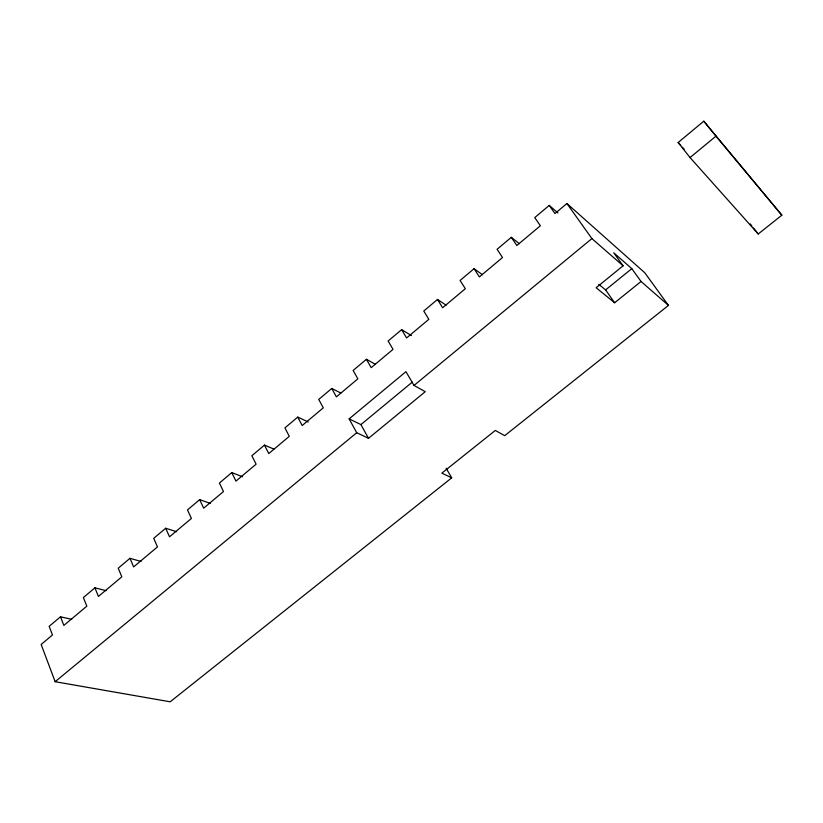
<?xml version="1.0" encoding="UTF-8"?>
<svg xmlns="http://www.w3.org/2000/svg" width="823" height="823" viewBox="0 0 823 823"><rect width="100%" height="100%" fill="white"/><g stroke="black" fill="none" stroke-linecap="round" stroke-linejoin="round"><path stroke-width="1.23" d="M71.704 619.328L60.501 616.797L49.164 626.344L52.466 634.975L41.15 644.471L55.141 681.701L170.186 701.803L451.704 477.844L446.148 468.246M106.044 590.657L94.923 587.828L83.38 597.539L86.827 606.16L63.844 625.429L60.501 616.797M141.011 561.461L129.983 558.313L118.224 568.209L121.825 576.81L98.421 596.438L94.923 587.828M176.626 531.73L165.701 528.243L153.716 538.335L157.481 546.904L133.635 566.903L129.983 558.313M210.503 503.47L199.68 499.643L187.49 509.91L191.409 518.449L169.517 536.802L165.701 528.243M242.538 476.754L231.808 472.597L219.412 483.029L223.486 491.547L203.662 508.172L199.68 499.643M273.915 449.101L264.471 445.099L251.869 455.716L256.097 464.193L235.934 481.105L231.808 472.597M308.234 421.973L297.741 417.107L284.912 427.898L289.295 436.344L268.761 453.576L264.471 445.099M340.876 393.065L331.772 388.446L318.738 399.422L323.285 407.848L302.185 425.542L297.741 417.107M375.381 364.27L366.41 359.301L353.139 370.463L357.851 378.847L336.391 396.861L331.772 388.446M411.459 335.578L401.645 329.642L388.137 341L393.034 349.353L371.183 367.665L366.41 359.301M446.066 305.127L437.497 299.459L423.763 311.022L428.824 319.324L406.593 337.975L401.645 329.642M482.36 274.666L474.069 268.679L460.088 280.448L465.334 288.708L442.63 307.751L437.497 299.459M519.323 243.659L511.309 237.322L497.082 249.307L502.524 257.517L479.398 276.919L474.069 268.679M557.912 212.931L549.229 205.4L534.744 217.601L540.382 225.759L516.834 245.511L511.309 237.322M451.704 477.844L441.828 473.153L495.302 430.45L504.715 435.665L668.451 305.405L644.769 272.752L566.913 203.518L554.959 213.548L549.229 205.4M678.162 142.502L703.799 121.197L781.85 215.194L758.23 233.979L690.044 157.563L678.162 142.502L680.714 145.373M349.127 418.876L405.955 371.677L414.01 385.442L425.265 391.676L368.509 438.32L356.729 432.733L349.127 418.876L360.916 424.596L368.509 438.32M360.916 424.596L412.292 382.119M55.141 681.701L356.729 432.733M414.01 385.442L591.891 238.598L623.093 265.819L596.14 287.741L614.627 302.771L641.045 281.476L668.451 305.405M690.044 157.563L715.948 136.176L703.799 121.197M598.753 284.285L605.605 289.902L631.797 268.658L641.045 281.476M631.797 268.658L613.732 252.784L623.093 265.819M682.411 147.276L684.119 149.189M715.948 136.176L781.85 215.194M750.267 223.938L751.862 225.944M753.457 227.961L758.23 233.979M566.913 203.518L591.891 238.598M605.605 289.902L614.627 302.771"/></g></svg>
